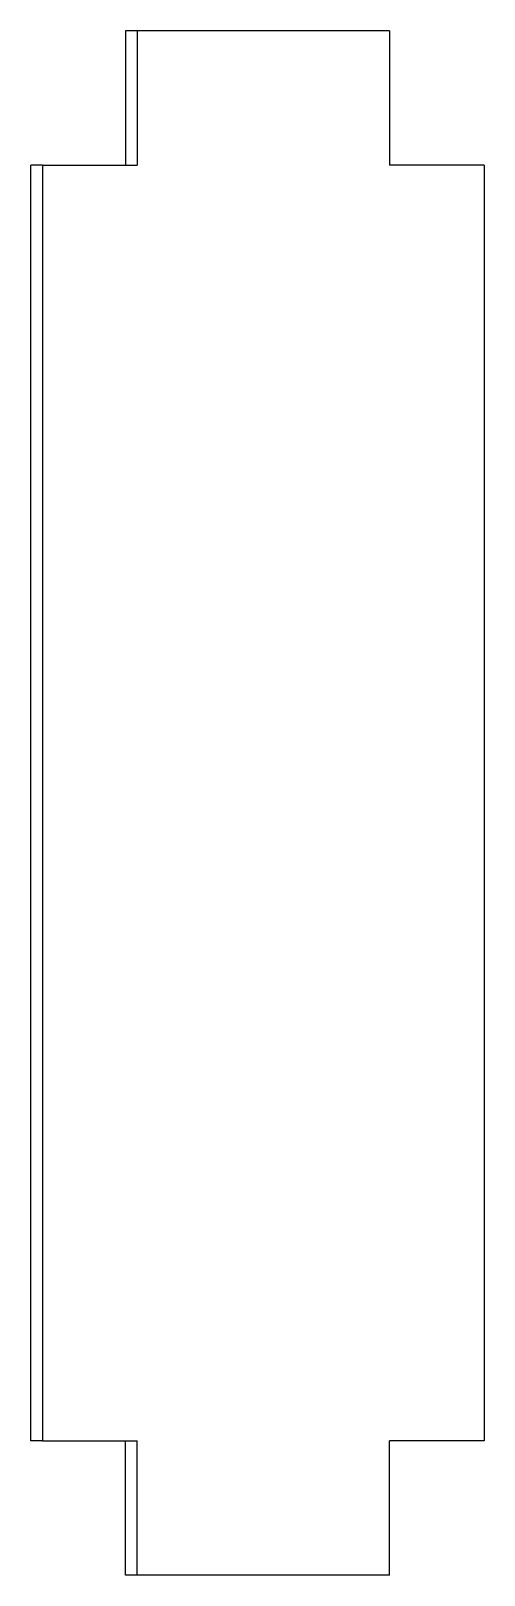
# Model space of a CAD drawing. Extents: x 141.8 to 155.2, y 82 to 128.
import ezdxf

# ---------------------------------------------------------------- set-up
doc = ezdxf.new("R2010")
doc.units = 0
doc.layers.add('View006', color=7, linetype='CONTINUOUS')

msp = doc.modelspace()

# ---------------------------------------------------------------- linework, layer by layer
at = {"layer": 'View006'}
for p, q in [((144.912, 128), (144.57, 128)), ((144.57, 128), (144.57, 124)), ((152.43, 128), (144.912, 128)), ((144.912, 128), (144.912, 124)), ((152.43, 128), (152.43, 124)), ((142.093, 124), (141.751, 124)), ((141.751, 86), (141.751, 124)), ((142.093, 124), (144.912, 124)), ((142.093, 124), (142.093, 86)), ((155.249, 124), (152.43, 124)), ((155.249, 124), (155.249, 86)), ((142.093, 86), (141.751, 86)), ((142.093, 86), (144.912, 86)), ((144.57, 82), (144.57, 86)), ((144.912, 82), (144.912, 86)), ((155.249, 86), (152.43, 86)), ((152.43, 82), (152.43, 86)), ((144.912, 82), (144.57, 82)), ((152.43, 82), (144.912, 82))]:
    msp.add_line(p, q, dxfattribs=at)

doc.saveas('drawing.dxf')
